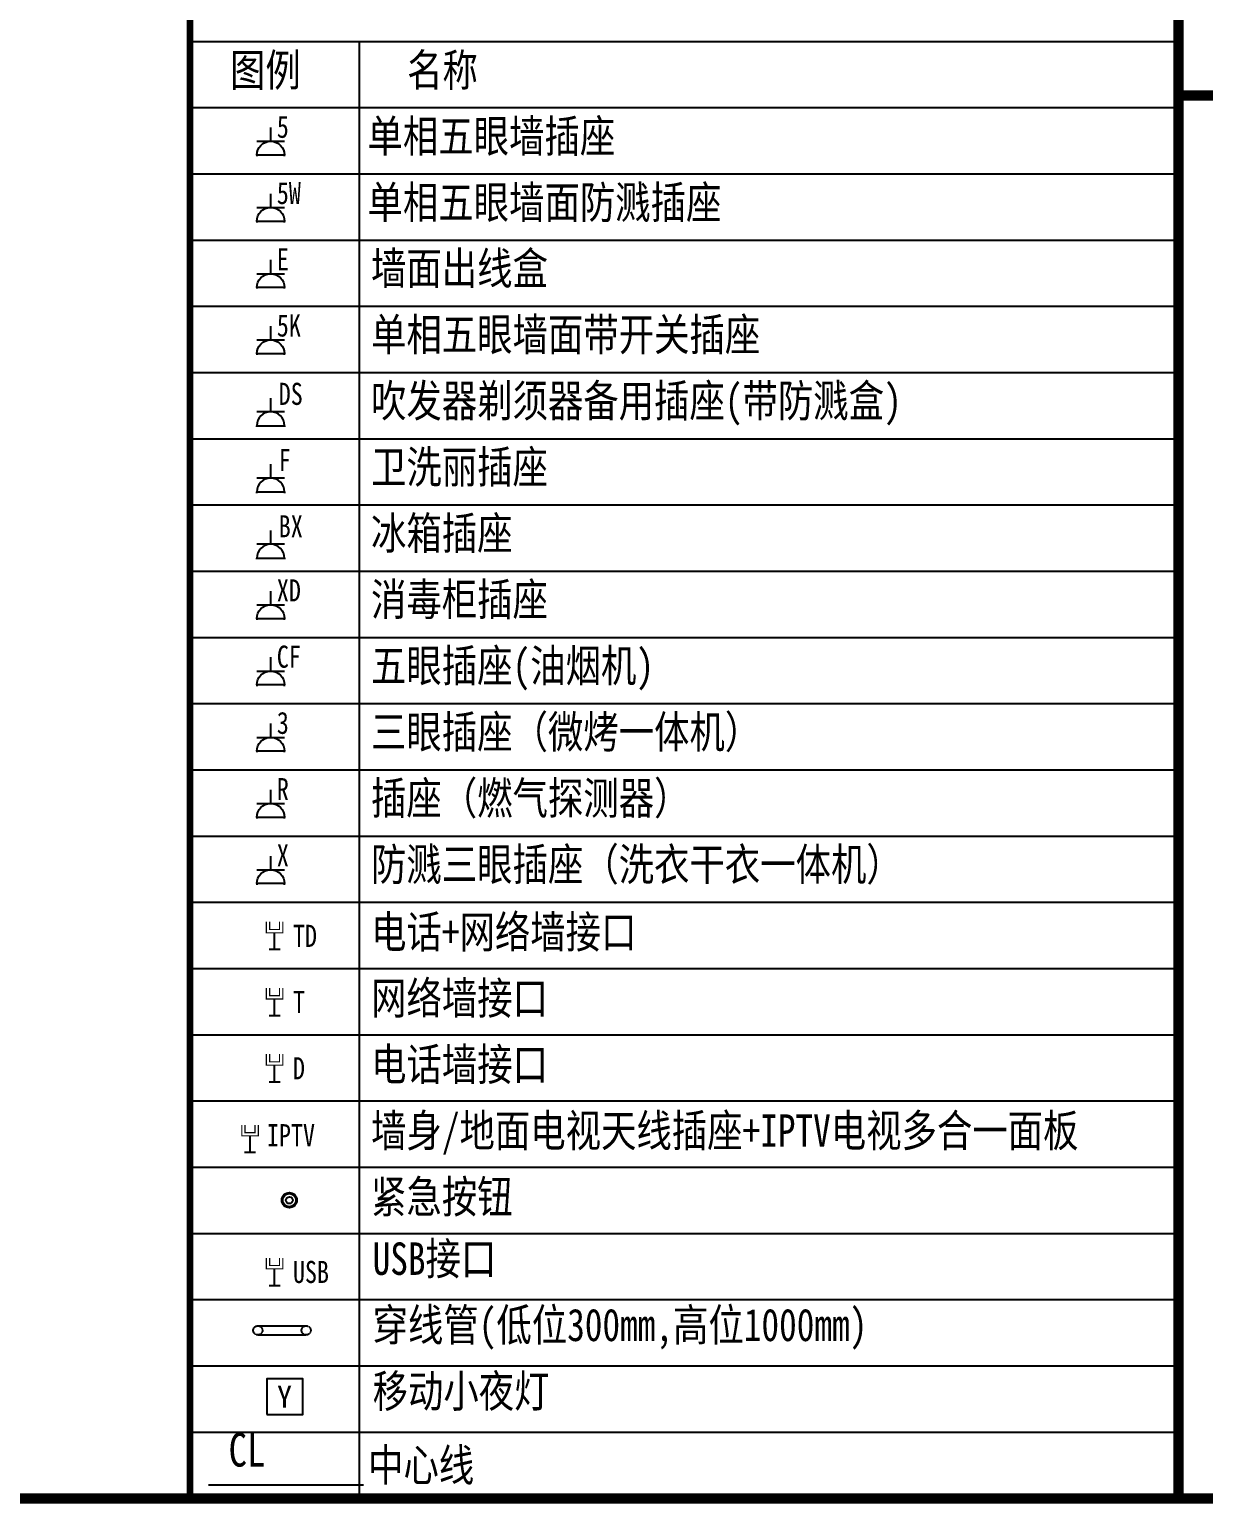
# Model space of a CAD drawing. Header units: millimetres. Extents: x 34817 to 170845, y 26625 to 47482.
# Drawn here: x 50103 to 53724, y 30640 to 35184 of the extents above; entities that cross this region are included whole.
import ezdxf
from ezdxf.enums import TextEntityAlignment as Align

# ---------------------------------------------------------------- set-up
doc = ezdxf.new("R2010")
doc.units = ezdxf.units.MM
doc.linetypes.add('DASH', pattern=[0.35, 0.25, -0.1])
doc.linetypes.add('DASHDOT', pattern=[1, 0.5, -0.25, 0, -0.25])
doc.layers.get('0').update_dxf_attribs({"color": 142})
doc.layers.add('A-LIBRARY-图框', color=13, linetype='Continuous')
doc.layers.add('M-机电符号', color=4, linetype='Continuous')
doc.styles.add('FACE-新宋体', font='simhei_0.ttf', dxfattribs={"width": 0.8})
doc.styles.add('FACE-标注、注解', font='simhei_0.ttf', dxfattribs={"width": 0.5})
doc.styles.add('GIL-CHINESE', font='simhei_0.ttf')
doc.styles.add('H-text-A', font='simhei_0.ttf', dxfattribs={"width": 0.8})
doc.styles.add('新宋体', font='simhei_0.ttf', dxfattribs={"width": 0.7})
doc.styles.add('黑体', font='simhei_0.ttf')

# ---------------------------------------------------------------- blocks, each defined once
blk = doc.blocks.new('A$A20FB58630')
at = {"const_width": 0.938}
blk.add_lwpolyline([(43.07, 6.98), (623.11, 6.98), (623.11, 413.02), (43.07, 413.02)], close=True, dxfattribs=at)
for points in [[(553.28, 6.98), (553.28, 413.02)], [(623.11, 134.06), (553.28, 134.06)]]:
    blk.add_lwpolyline(points, dxfattribs=at)
at = {"style": '黑体'}
for tag, height, p in [('XXX', 3.5, (589.83, 374.91)), ('材料清单', 2.5, (592.38, 64.41)), ('1:60', 2.5, (579.33, 35.91)), ('2019.05', 2.5, (611.83, 35.91)), ('PL-00', 2.5, (592.33, 26.91))]:
    blk.add_attdef(tag, text='', height=height, dxfattribs=at).set_placement(p, align=Align.MIDDLE_CENTER)
blk.add_attdef('XXX室内装饰设计施工图', text='', height=3.5, rotation=90, dxfattribs=at).set_placement((577.33, 253.91), align=Align.MIDDLE_CENTER)
blk = doc.blocks.new('*U265')
blk.add_line((0, 0), (0, 150))
at = {"const_width": 10}
for points in [[(-75, 250), (-75, 150), (75, 150), (75, 250)], [(-45, 250), (-45, 180), (45, 180), (45, 250)]]:
    blk.add_lwpolyline(points, dxfattribs=at)
blk.add_lwpolyline([(-50, 0), (50, 0)])
at = {"style": 'H-text-A', "width": 0.8}
blk.add_attdef('弱电', (135, 22), '', height=200, dxfattribs=at)
blk = doc.blocks.new('*U261')
for p, q in [((-125, 0), (125, 0)), ((0, 0), (0, -125))]:
    blk.add_line(p, q)
blk.add_lwpolyline([(125, 135), (125, 125), (-125, 125), (-125, 135)])
blk.add_arc((0, 125), 125, 179.9999, 359.9999)
at = {"style": 'FACE-标注、注解', "width": 0.8}
blk.add_attdef('电气', (157, -91), '', height=200, dxfattribs=at)
blk = doc.blocks.new('*U262')
for p, q in [((-125, 0), (125, 0)), ((0, 0), (0, -125))]:
    blk.add_line(p, q)
blk.add_lwpolyline([(125, 135), (125, 125), (-125, 125), (-125, 135)])
blk.add_arc((0, 125), 125, 179.9999, 359.9999)
at = {"style": 'FACE-标注、注解', "width": 0.8}
blk.add_attdef('电气', (157, -91), '', height=200, dxfattribs=at)
blk = doc.blocks.new('*U263')
for p, q in [((-125, 0), (125, 0)), ((0, 0), (0, -125))]:
    blk.add_line(p, q)
blk.add_lwpolyline([(125, 135), (125, 125), (-125, 125), (-125, 135)])
blk.add_arc((0, 125), 125, 179.9999, 359.9999)
at = {"style": 'FACE-标注、注解', "width": 0.8}
blk.add_attdef('电气', (157, -91), '', height=200, dxfattribs=at)
blk = doc.blocks.new('*U264')
for p, q in [((125, 0), (-125, 0)), ((0, 0), (0, 125))]:
    blk.add_line(p, q)
blk.add_lwpolyline([(-125, -135), (-125, -125), (125, -125), (125, -135)])
blk.add_arc((0, -125), 125, 0, 180)
at = {"style": 'FACE-标注、注解', "width": 0.8}
blk.add_attdef('电气', (157, -91), '', height=200, dxfattribs=at)
blk = doc.blocks.new('*U257')
for p, q in [((125, 0), (-125, 0)), ((0, 0), (0, 125))]:
    blk.add_line(p, q)
blk.add_lwpolyline([(-125, -135), (-125, -125), (125, -125), (125, -135)])
blk.add_arc((0, -125), 125, 0, 180)
at = {"style": 'FACE-标注、注解', "width": 0.8}
blk.add_attdef('电气', (157, -91), '', height=200, dxfattribs=at)
blk = doc.blocks.new('*U258')
blk.add_line((0, 0), (0, 150))
at = {"const_width": 10}
for points in [[(-75, 250), (-75, 150), (75, 150), (75, 250)], [(-45, 250), (-45, 180), (45, 180), (45, 250)]]:
    blk.add_lwpolyline(points, dxfattribs=at)
blk.add_lwpolyline([(-50, 0), (50, 0)])
at = {"style": 'H-text-A', "width": 0.8}
blk.add_attdef('弱电', (135, 22), '', height=200, dxfattribs=at)
blk = doc.blocks.new('*U259')
for p, q in [((125, 0), (-125, 0)), ((0, 0), (0, 125))]:
    blk.add_line(p, q)
blk.add_lwpolyline([(-125, -135), (-125, -125), (125, -125), (125, -135)])
blk.add_arc((0, -125), 125, 0, 180)
at = {"style": 'FACE-标注、注解', "width": 0.8}
blk.add_attdef('电气', (157, -91), '', height=200, dxfattribs=at)
blk = doc.blocks.new('*U260')
for p, q in [((-125, 0), (125, 0)), ((0, 0), (0, -125))]:
    blk.add_line(p, q)
blk.add_lwpolyline([(125, 135), (125, 125), (-125, 125), (-125, 135)])
blk.add_arc((0, 125), 125, 179.9999, 359.9999)
at = {"style": 'FACE-标注、注解', "width": 0.8}
blk.add_attdef('电气', (157, -91), '', height=200, dxfattribs=at)
blk = doc.blocks.new('*U252')
for p, q in [((-125, 0), (125, 0)), ((0, 0), (0, -125))]:
    blk.add_line(p, q)
blk.add_lwpolyline([(125, 135), (125, 125), (-125, 125), (-125, 135)])
blk.add_arc((0, 125), 125, 179.9999, 359.9999)
at = {"style": 'FACE-标注、注解', "width": 0.8}
blk.add_attdef('电气', (157, -91), '', height=200, dxfattribs=at)
blk = doc.blocks.new('*U253')
for p, q in [((-125, 0), (125, 0)), ((0, 0), (0, -125))]:
    blk.add_line(p, q)
blk.add_lwpolyline([(125, 135), (125, 125), (-125, 125), (-125, 135)])
blk.add_arc((0, 125), 125, 179.9999, 359.9999)
at = {"style": 'FACE-标注、注解', "width": 0.8}
blk.add_attdef('电气', (157, -91), '', height=200, dxfattribs=at)
blk = doc.blocks.new('*U254')
for p, q in [((-125, 0), (125, 0)), ((0, 0), (0, -125))]:
    blk.add_line(p, q)
blk.add_lwpolyline([(125, 135), (125, 125), (-125, 125), (-125, 135)])
blk.add_arc((0, 125), 125, 179.9999, 359.9999)
at = {"style": 'FACE-标注、注解', "width": 0.8}
blk.add_attdef('电气', (157, -91), '', height=200, dxfattribs=at)
blk = doc.blocks.new('*U255')
for p, q in [((-125, 0), (125, 0)), ((0, 0), (0, -125))]:
    blk.add_line(p, q)
blk.add_lwpolyline([(125, 135), (125, 125), (-125, 125), (-125, 135)])
blk.add_arc((0, 125), 125, 179.9999, 359.9999)
at = {"style": 'FACE-标注、注解', "width": 0.8}
blk.add_attdef('电气', (157, -91), '', height=200, dxfattribs=at)
blk = doc.blocks.new('*U256')
blk.add_line((0, 0), (0, 150))
at = {"const_width": 10}
for points in [[(-75, 250), (-75, 150), (75, 150), (75, 250)], [(-45, 250), (-45, 180), (45, 180), (45, 250)]]:
    blk.add_lwpolyline(points, dxfattribs=at)
blk.add_lwpolyline([(-50, 0), (50, 0)])
at = {"style": 'H-text-A', "width": 0.8}
blk.add_attdef('弱电', (135, 22), '', height=200, dxfattribs=at)
blk = doc.blocks.new('*U250')
blk.add_line((0, 0), (0, 150))
at = {"const_width": 10}
for points in [[(-75, 250), (-75, 150), (75, 150), (75, 250)], [(-45, 250), (-45, 180), (45, 180), (45, 250)]]:
    blk.add_lwpolyline(points, dxfattribs=at)
blk.add_lwpolyline([(-50, 0), (50, 0)])
at = {"style": 'H-text-A', "width": 0.8}
blk.add_attdef('弱电', (135, 22), '', height=200, dxfattribs=at)
blk = doc.blocks.new('*U251')
blk.add_line((0, 0), (0, 150))
at = {"const_width": 10}
for points in [[(-75, 250), (-75, 150), (75, 150), (75, 250)], [(-45, 250), (-45, 180), (45, 180), (45, 250)]]:
    blk.add_lwpolyline(points, dxfattribs=at)
blk.add_lwpolyline([(-50, 0), (50, 0)])
at = {"style": 'FACE-标注、注解', "width": 0.5}
blk.add_attdef('弱电', (135, 22), '', height=200, dxfattribs=at)
blk = doc.blocks.new('A$C7223724E')
h = blk.add_hatch(color=1)
edge = h.paths.add_edge_path(flags=16)
edge.add_arc((0, 45.5), 42.4, 0, 360)
edge = h.paths.add_edge_path()
edge.add_arc((0, 45.5), 48.9, 0, 360)
at = {"color": 1}
for radius in [48.9, 42.4, 22.1]:
    blk.add_circle((0, 45.5), radius, dxfattribs=at)
blk = doc.blocks.new('A$C6D70691D')
at = {"color": 133, "linetype": 'DASH', "ltscale": 2}
for p, q in [((25, 50), (287.7, 50)), ((25, 0), (287.7, 0))]:
    blk.add_line(p, q, dxfattribs=at)
for centre in [(25, 25), (287.7, 25)]:
    blk.add_circle(centre, 25, dxfattribs=at)
blk = doc.blocks.new('*U249')
for p, q in [((-125, 0), (125, 0)), ((0, 0), (0, -125))]:
    blk.add_line(p, q)
blk.add_lwpolyline([(125, 135), (125, 125), (-125, 125), (-125, 135)])
blk.add_arc((0, 125), 125, 179.9999, 359.9999)
at = {"style": 'FACE-标注、注解', "width": 0.8}
blk.add_attdef('电气', (157, -91), '', height=200, dxfattribs=at)
blk = doc.blocks.new('*U247')
at = {"linetype": 'DASHDOT', "ltscale": 200}
blk.add_line((0, 11.49), (0, 0), dxfattribs=at)
at = {"style": '新宋体', "width": 0.8}
blk.add_attdef('FACE-CL', (0.02, 1.36), '', height=2.5, dxfattribs=at)

msp = doc.modelspace()

# ---------------------------------------------------------------- linework, layer by layer
for p, q in [((50598.4, 35147.9), (53646.4, 35147.9)), ((51120.1, 35147.9), (51120.1, 30655.7)), ((50598.4, 34943.7), (53646.4, 34943.7)), ((50598.4, 34739.6), (53646.4, 34739.6)), ((50598.4, 34535.4), (53646.4, 34535.4)), ((50598.4, 34331.2), (53646.4, 34331.2)), ((50598.4, 34127), (53646.4, 34127)), ((50598.4, 33922.8), (53646.4, 33922.8)), ((50598.4, 33718.6), (53646.4, 33718.6)), ((50598.4, 33514.4), (53646.4, 33514.4)), ((50598.4, 33310.2), (53646.4, 33310.2)), ((50598.4, 33106), (53646.4, 33106)), ((50598.4, 32901.8), (53646.4, 32901.8)), ((50598.4, 32697.6), (53646.4, 32697.6)), ((50598.4, 32493.4), (53646.4, 32493.4)), ((50598.4, 32289.2), (53646.4, 32289.2)), ((50598.4, 32085), (53646.4, 32085)), ((50598.4, 31880.9), (53646.4, 31880.9)), ((50598.4, 31676.7), (53646.4, 31676.7)), ((50598.4, 31472.5), (53646.4, 31472.5)), ((50598.4, 31268.3), (53646.4, 31268.3)), ((50598.4, 31064.1), (53646.4, 31064.1)), ((50598.4, 30859.9), (53646.4, 30859.9))]:
    msp.add_line(p, q)
at = {"color": 124}
msp.add_line((50598.4, 30655.7), (53646.4, 30655.7), dxfattribs=at)
msp.add_line((50598.4, 30655.7), (53646.4, 30655.7), dxfattribs=at)
at = {"const_width": 20.4}
msp.add_lwpolyline([(50598.4, 30655.7), (53646.4, 30655.7), (53646.4, 35352.1), (50598.4, 35352.1)], close=True, dxfattribs=at)
at = {"layer": 'M-机电符号'}
msp.add_lwpolyline([(50835.2, 30913.9), (50945.7, 30913.9), (50945.7, 31024.4), (50835.2, 31024.4)], close=True, dxfattribs=at)

# ---------------------------------------------------------------- block references
at = {"layer": 'A-LIBRARY-图框', "xscale": 34.03219720310778, "yscale": 34.03219720310778, "zscale": 34.03219720310778}
msp.add_blockref('A$A20FB58630', (34817.1, 30418.1), dxfattribs=at)
at = {"layer": 'M-机电符号'}
ref = msp.add_blockref('*U261', (50847, 34839.7), dxfattribs=dict(at, xscale=-0.3403219704666401, yscale=0.3403219704666402, zscale=0.3403219704666402, rotation=179.9999104849483))
ref.add_attrib('电气', '5', (50866, 34850.4), dxfattribs={"layer": '0', "color": 1, "height": 68.1, "rotation": 359.9999, "style": '新宋体', "width": 0.8})
ref = msp.add_blockref('*U249', (50847, 34635.5), dxfattribs=dict(at, xscale=-0.3403219704666401, yscale=0.3403219704666402, zscale=0.3403219704666402, rotation=179.9999104849483))
ref.add_attrib('电气', '5W', (50866, 34646.2), dxfattribs={"layer": '0', "color": 1, "height": 68.06, "rotation": 359.9999, "style": '新宋体', "width": 0.8})
ref = msp.add_blockref('*U262', (50847, 34431.4), dxfattribs=dict(at, xscale=-0.3403219704666401, yscale=0.3403219704666402, zscale=0.3403219704666402, rotation=179.9999104849483))
ref.add_attrib('电气', 'E', (50866, 34442), dxfattribs={"layer": '0', "color": 1, "height": 68.1, "rotation": 359.9999, "style": '新宋体', "width": 0.8})
ref = msp.add_blockref('*U263', (50847, 34227.2), dxfattribs=dict(at, xscale=-0.3403219704666401, yscale=0.3403219704666402, zscale=0.3403219704666402, rotation=179.9999104849483))
ref.add_attrib('电气', '5K', (50866, 34237.8), dxfattribs={"layer": '0', "color": 1, "height": 68.06, "rotation": 359.9999, "style": '新宋体', "width": 0.8})
ref = msp.add_blockref('*U264', (50847, 34005.5), dxfattribs=dict(at, xscale=0.3403219704666402, yscale=0.3403219704666402, zscale=0.3403219704666402))
ref.add_attrib('电气', 'DS', (50871.9, 34027), dxfattribs={"layer": '0', "color": 1, "height": 68.06, "style": '新宋体', "width": 0.8})
ref = msp.add_blockref('*U257', (50847, 33801.3), dxfattribs=dict(at, xscale=0.3403219704666402, yscale=0.3403219704666402, zscale=0.3403219704666402))
ref.add_attrib('电气', 'F', (50871.9, 33822.8), dxfattribs={"layer": '0', "color": 1, "height": 68.1, "style": '新宋体', "width": 0.8})
ref = msp.add_blockref('*U259', (50847, 33597.1), dxfattribs=dict(at, xscale=0.3403219704666402, yscale=0.3403219704666402, zscale=0.3403219704666402))
ref.add_attrib('电气', 'BX', (50871.9, 33618.7), dxfattribs={"layer": '0', "color": 1, "height": 68.06, "style": '新宋体', "width": 0.8})
ref = msp.add_blockref('*U260', (50847, 33410.4), dxfattribs=dict(at, xscale=-0.3403219704666401, yscale=0.3403219704666402, zscale=0.3403219704666402, rotation=179.9999104849483))
ref.add_attrib('电气', 'XD', (50866, 33421), dxfattribs={"layer": '0', "color": 1, "height": 68.06, "rotation": 359.9999, "style": '新宋体', "width": 0.8})
ref = msp.add_blockref('*U252', (50847, 33206.2), dxfattribs=dict(at, xscale=-0.3403219704666401, yscale=0.3403219704666402, zscale=0.3403219704666402, rotation=179.9999104849483))
ref.add_attrib('电气', 'CF', (50866, 33216.8), dxfattribs={"layer": '0', "color": 1, "height": 68.06, "rotation": 359.9999, "style": '新宋体', "width": 0.8})
ref = msp.add_blockref('*U253', (50847, 33002), dxfattribs=dict(at, xscale=-0.3403219704666401, yscale=0.3403219704666402, zscale=0.3403219704666402, rotation=179.9999104849483))
ref.add_attrib('电气', '3', (50866, 33012.6), dxfattribs={"layer": '0', "color": 1, "height": 68.1, "rotation": 359.9999, "style": '新宋体', "width": 0.8})
ref = msp.add_blockref('*U254', (50847, 32797.8), dxfattribs=dict(at, xscale=-0.3403219704666401, yscale=0.3403219704666402, zscale=0.3403219704666402, rotation=179.9999104849483))
ref.add_attrib('电气', 'R', (50866, 32808.4), dxfattribs={"layer": '0', "color": 1, "height": 68.1, "rotation": 359.9999, "style": '新宋体', "width": 0.8})
ref = msp.add_blockref('*U255', (50847, 32593.6), dxfattribs=dict(at, xscale=-0.3403219704666401, yscale=0.3403219704666402, zscale=0.3403219704666402, rotation=179.9999104849483))
ref.add_attrib('电气', 'X', (50866, 32604.2), dxfattribs={"layer": '0', "color": 1, "height": 68.1, "rotation": 359.9999, "style": '新宋体', "width": 0.8})
ref = msp.add_blockref('*U265', (50859.2, 32348.4), dxfattribs=dict(at, xscale=0.3403219704666402, yscale=0.3403219704666402, zscale=0.3403219704666402))
ref.add_attrib('弱电', 'TD', (50915.7, 32355.9), dxfattribs={"layer": '0', "color": 1, "height": 68.06, "style": 'H-text-A', "width": 0.8})
ref = msp.add_blockref('*U256', (50859.2, 32144.3), dxfattribs=dict(at, xscale=0.3403219704666402, yscale=0.3403219704666402, zscale=0.3403219704666402))
ref.add_attrib('弱电', 'T', (50915.7, 32151.7), dxfattribs={"layer": '0', "color": 1, "height": 68.1, "style": 'H-text-A', "width": 0.8})
ref = msp.add_blockref('*U250', (50859.2, 31940.1), dxfattribs=dict(at, xscale=0.3403219704666402, yscale=0.3403219704666402, zscale=0.3403219704666402))
ref.add_attrib('弱电', 'D', (50915.7, 31947.6), dxfattribs={"layer": '0', "color": 1, "height": 68.1, "style": 'H-text-A', "width": 0.8})
ref = msp.add_blockref('*U251', (50783.3, 31722), dxfattribs=dict(at, xscale=-0.3403219704666402, yscale=0.3403219704666402, zscale=0.3403219704666402))
ref.add_attrib('弱电', 'IPTV', (50835.5, 31741.4), dxfattribs={"layer": '0', "color": 1, "height": 68.06, "style": '新宋体', "width": 0.8})
at = {"layer": 'M-机电符号', "xscale": 0.4788894464622067, "yscale": 0.4788894464622067, "zscale": 0.4788894464622067, "rotation": 180.0007686208241}
msp.add_blockref('A$C7223724E', (50904.6, 31596.7), dxfattribs=at)
at = {"layer": 'M-机电符号'}
ref = msp.add_blockref('*U258', (50859.2, 31312.1), dxfattribs=dict(at, xscale=0.3403219704666402, yscale=0.3403219704666402, zscale=0.3403219704666402))
ref.add_attrib('弱电', 'USB', (50915.7, 31319.6), dxfattribs={"layer": '0', "color": 1, "height": 68.06, "style": 'H-text-A', "width": 0.8})
at = {"layer": 'M-机电符号', "xscale": 0.5672032109215502, "yscale": 0.5672032109215502, "zscale": 0.5672032109215502}
msp.add_blockref('A$C6D70691D', (50793.3, 31159.4), dxfattribs=at)
at = {"layer": 'M-机电符号'}
ref = msp.add_blockref('*U247', (50655, 30696.4), dxfattribs=dict(at, xscale=-41.6666666666693, yscale=41.6666666666693, zscale=41.6666666666693, rotation=270.0000000000016))
ref.add_attrib('FACE-CL', 'CL', dxfattribs={"layer": '0', "height": 104.17, "style": 'FACE-新宋体', "width": 0.8}).set_placement((50717.2, 30722.4), align=Align.BOTTOM_LEFT)

# ---------------------------------------------------------------- texts
at = {"style": '黑体', "width": 0.8}
for s, height, p in [('图例', 100, (50721.7, 35009.3)), ('名称', 100, (51267.9, 35009.3)), ('单相五眼墙插座                           ', 100.001, (51145.9, 34805.7)), ('单相五眼墙面防溅插座                           ', 100.001, (51145.9, 34601.5)), ('墙面出线盒', 100, (51156.5, 34398.3)), ('单相五眼墙面带开关插座', 100.001, (51156.5, 34194.1)), ('吹发器剃须器备用插座(带防溅盒)', 100.001, (51156.5, 33989.9)), ('卫洗丽插座', 100, (51156.5, 33785.7)), ('冰箱插座', 100, (51156.5, 33581.5)), ('消毒柜插座', 100, (51156.5, 33377.3)), ('五眼插座(油烟机)', 100, (51156.5, 33173.1)), ('三眼插座（微烤一体机）', 100.001, (51156.5, 32968.9)), ('插座（燃气探测器）', 100, (51156.5, 32764.7)), ('防溅三眼插座（洗衣干衣一体机）', 100.001, (51156.5, 32560.5)), ('电话+网络墙接口                           ', 100.001, (51156.7, 32352.3)), ('网络墙接口                           ', 100.001, (51156.7, 32148.1)), ('电话墙接口                           ', 100.001, (51156.7, 31943.9)), ('墙身/地面电视天线插座+IPTV电视多合一面板', 100.001, (51156.7, 31739.7)), ('紧急按钮', 100, (51156.7, 31535.6)), ('USB接口', 100, (51161.4, 31344.7)), ('穿线管(低位300mm,高位1000mm)', 100.001, (51161.4, 31140.6)), ('移动小夜灯', 100, (51161.4, 30936.4)), ('中心线', 100, (51147.3, 30708.2))]:
    msp.add_text(s, height=height, dxfattribs=at).set_placement(p)
at = {"style": 'GIL-CHINESE'}
msp.add_text('Y', height=68.1, dxfattribs=at).set_placement((50889.7, 30969.5), align=Align.MIDDLE)

doc.saveas('drawing.dxf')
